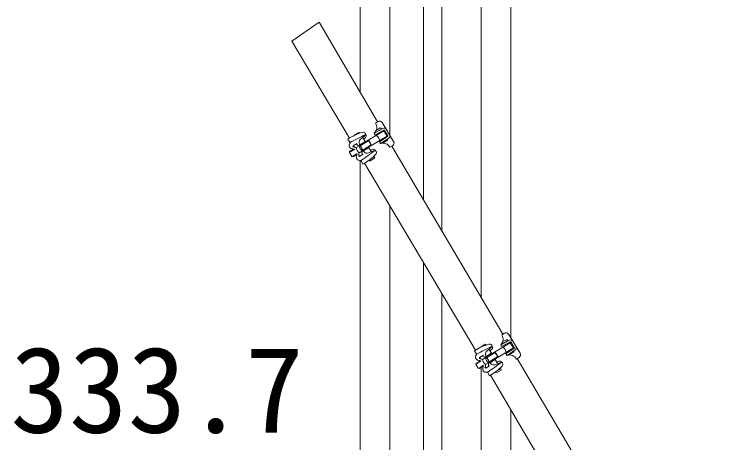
# Model space of a CAD drawing. Units: millimetres, scale not verified. Extents: x -9305 to 9305, y -6415 to 6415.
# Drawn here: x 1904 to 3053, y 71 to 771 of the extents above; entities that cross this region are included whole.
import ezdxf
from ezdxf.enums import TextEntityAlignment as Align

# ---------------------------------------------------------------- set-up
doc = ezdxf.new("R2010")
doc.units = ezdxf.units.MM
doc.header["$LTSCALE"] = 40
doc.layers.add('0-3_CLG-36', color=134, linetype='Continuous', lineweight=18)
doc.layers.add('0-D_寸法', color=134, linetype='Continuous', lineweight=18)
doc.styles.add('ＭＳ ゴシック', font='')
doc.styles.get('ＭＳ ゴシック').set_extended_font_data('MS Gothic')

msp = doc.modelspace()

# ---------------------------------------------------------------- linework, layer by layer
at = {"layer": '0-3_CLG-36'}
for p, q in [((2469.23, 1192.72), (2469.23, 643.02)), ((2517.83, 1193.58), (2517.83, 572.41)), ((2666.53, 308.15), (2666.53, 1192.72)), ((2715.13, 1193.58), (2715.13, 241.97)), ((2572.51, 1064.9), (2572.51, 467.73)), ((2602.51, 1047.4), (2602.51, 416.81)), ((2402.01, 757.12), (2357.65, 726.25)), ((2497.65, 594.78), (2402.01, 757.12)), ((2451.64, 568.12), (2357.65, 726.25)), ((2494.03, 592.6), (2498.32, 595.18)), ((2505.18, 593.47), (2523.72, 562.61)), ((2507.84, 579.91), (2468.62, 556.34)), ((2477.57, 575.72), (2477.74, 575.44)), ((2477.74, 575.44), (2478.44, 574.27)), ((2492.16, 576.31), (2506.29, 583.87)), ((2493.66, 573.49), (2492.16, 576.31)), ((2493.66, 573.49), (2507.8, 581.05)), ((2499.44, 574.86), (2498.66, 576.16)), ((2499.44, 574.86), (2498.66, 576.16)), ((2502.1, 582.08), (2502.31, 581.74)), ((2504.59, 577.95), (2503.96, 579)), ((2504.58, 577.95), (2503.96, 579)), ((2513, 571.33), (2507.84, 579.91)), ((2514.28, 572.1), (2509.13, 580.68)), ((2449.24, 566.57), (2452.64, 560.91)), ((2483.3, 563.99), (2469.26, 555.56)), ((2469.34, 565.96), (2474.36, 570.31)), ((2513, 571.33), (2473.72, 547.73)), ((2473.95, 567.77), (2477.07, 562.58)), ((2474.36, 570.31), (2477.34, 572.9)), ((2474.66, 566.6), (2477.64, 569.19)), ((2482.06, 564.42), (2483.26, 563.96)), ((2513.98, 570.76), (2500.67, 561.82)), ((2515.77, 568.1), (2502.46, 559.17)), ((2505.38, 564.98), (2504.6, 566.29)), ((2505.38, 564.98), (2504.6, 566.28)), ((2510.37, 568.33), (2509.74, 569.38)), ((2510.37, 568.33), (2509.74, 569.37)), ((2512.22, 565.24), (2512.02, 565.58)), ((2457.51, 555.48), (2457.35, 553.4)), ((2457.51, 555.48), (2463.79, 559.28)), ((2467.62, 555.74), (2462.41, 552.62)), ((2468.63, 557.51), (2468.12, 558.36)), ((2477.07, 562.58), (2468.63, 557.51)), ((2487.38, 557.11), (2473.34, 548.67)), ((2483.25, 552.3), (2474.81, 547.22)), ((2486.37, 547.1), (2483.25, 552.3)), ((2487.22, 555.84), (2487.38, 557.11)), ((2502.46, 559.17), (2500.67, 561.82)), ((2507.08, 562.15), (2507.03, 562.24)), ((2522.01, 555.75), (2517.72, 553.18)), ((2702.04, 247.88), (2521, 555.15)), ((2451.68, 544.58), (2455.44, 538.32)), ((2458.99, 550.55), (2451.81, 546.24)), ((2451.81, 546.24), (2451.81, 544.36)), ((2460.18, 550.1), (2453.15, 545.87)), ((2464.14, 541.98), (2456.96, 537.66)), ((2464.3, 543.24), (2457.27, 539.02)), ((2472.8, 547.22), (2467.56, 544.05)), ((2474.09, 542.14), (2467.8, 538.36)), ((2474.81, 547.22), (2475.32, 546.37)), ((2482.6, 543.89), (2492.49, 547.68)), ((2485.67, 548.28), (2489.35, 549.69)), ((2494.92, 546.85), (2494.22, 548.02)), ((2495.08, 546.57), (2494.92, 546.85)), ((2456.96, 537.66), (2455.44, 538.32)), ((2467.8, 538.34), (2465.87, 539.2)), ((2469.23, 531.63), (2469.23, -2822.33)), ((2473.71, 525.85), (2470.3, 531.52)), ((2484.34, 531.07), (2483.7, 532.14)), ((2657.36, 222), (2476.01, 527.12)), ((2517.83, 456.75), (2517.83, -2821.47)), ((2572.51, 364.75), (2572.51, -3168.41)), ((2602.51, 314.28), (2602.51, -3168.41)), ((2700.48, 246.94), (2704.76, 249.51)), ((2711.62, 247.8), (2730.17, 216.94)), ((2714.29, 234.24), (2675.06, 210.67)), ((2684.02, 230.05), (2684.18, 229.77)), ((2698.6, 230.64), (2712.74, 238.2)), ((2700.11, 227.82), (2698.6, 230.64)), ((2700.11, 227.82), (2714.25, 235.38)), ((2705.89, 229.19), (2705.11, 230.49)), ((2705.89, 229.19), (2705.11, 230.49)), ((2708.55, 236.42), (2708.76, 236.07)), ((2711.04, 232.28), (2710.41, 233.32)), ((2711.03, 232.28), (2710.41, 233.32)), ((2719.44, 225.66), (2714.29, 234.24)), ((2720.73, 226.43), (2715.58, 235.01)), ((2655.69, 220.9), (2659.09, 215.24)), ((2689.75, 218.32), (2675.71, 209.89)), ((2675.79, 220.29), (2680.8, 224.64)), ((2719.44, 225.66), (2680.16, 202.06)), ((2680.4, 222.1), (2683.52, 216.91)), ((2680.8, 224.64), (2683.78, 227.23)), ((2681.1, 220.93), (2684.08, 223.52)), ((2684.18, 229.77), (2684.89, 228.6)), ((2688.51, 218.74), (2689.71, 218.3)), ((2720.43, 225.09), (2707.12, 216.16)), ((2722.22, 222.43), (2708.9, 213.5)), ((2711.82, 219.31), (2711.04, 220.62)), ((2716.82, 222.66), (2716.18, 223.71)), ((2718.67, 219.57), (2718.46, 219.92)), ((2663.96, 209.81), (2663.8, 207.72)), ((2663.96, 209.81), (2670.24, 213.61)), ((2674.07, 210.07), (2668.85, 206.96)), ((2675.08, 211.84), (2674.57, 212.69)), ((2683.52, 216.91), (2675.08, 211.84)), ((2693.83, 211.44), (2679.79, 203)), ((2693.66, 210.17), (2693.83, 211.44)), ((2708.9, 213.5), (2707.12, 216.16)), ((2713.53, 216.48), (2713.48, 216.57)), ((2728.46, 210.08), (2724.17, 207.5)), ((2725.44, 208.27), (4707.36, -3137.55)), ((2658.26, 200.57), (2658.12, 198.92)), ((2658.12, 198.92), (2661.88, 192.65)), ((2665.44, 204.88), (2658.26, 200.57)), ((2666.62, 204.42), (2659.6, 200.2)), ((2670.58, 196.31), (2663.41, 192)), ((2670.74, 197.57), (2663.72, 193.35)), ((2679.25, 201.55), (2674, 198.38)), ((2680.54, 196.46), (2674.25, 192.68)), ((2689.7, 206.63), (2681.26, 201.55)), ((2681.26, 201.55), (2681.77, 200.7)), ((2689.05, 198.22), (2698.94, 202.02)), ((2692.82, 201.44), (2689.7, 206.63)), ((2692.12, 202.61), (2695.8, 204.02)), ((2701.36, 201.18), (2700.66, 202.35)), ((2701.53, 200.9), (2701.36, 201.18)), ((2663.41, 192), (2661.88, 192.65)), ((2666.53, 193.87), (2666.53, -2821.47)), ((2674.25, 192.67), (2672.32, 193.53)), ((2680.16, 180.18), (2676.75, 185.85)), ((2690.78, 185.4), (2690.15, 186.47)), ((2681.68, 181.02), (4662.57, -3163.07)), ((2715.13, 124.54), (2715.13, -2822.33))]:
    msp.add_line(p, q, dxfattribs=at)
for points in [[(2463.37, 574.18), (2468.32, 577.15), (2466.94, 577.5), (2460.09, 573.38), (2459.6, 572.5)], [(2487.06, 534.75), (2491.36, 537.34), (2492.4, 537.08), (2492.91, 536.22), (2492.65, 535.2), (2485.37, 530.82), (2484.34, 531.07)], [(2669.82, 228.51), (2674.76, 231.48), (2673.39, 231.83), (2666.54, 227.71), (2666.05, 226.83)], [(2693.51, 189.08), (2697.81, 191.67), (2698.84, 191.41), (2699.36, 190.56), (2699.1, 189.52), (2691.82, 185.15), (2690.78, 185.4)]]:
    msp.add_lwpolyline(points, dxfattribs=at)
for points in [[(2494.34, 579.46), (2494.86, 578.61), (2495.89, 578.35), (2503.18, 582.73), (2503.43, 583.76), (2502.92, 584.62), (2501.89, 584.87), (2494.6, 580.49)], [(2505.5, 560.91), (2505.37, 561.12), (2513.94, 566.27), (2514.07, 566.06), (2513.81, 565.03), (2506.52, 560.65)], [(2700.79, 233.8), (2701.31, 232.94), (2702.34, 232.68), (2709.62, 237.06), (2709.88, 238.09), (2709.36, 238.94), (2708.33, 239.2), (2701.05, 234.82)], [(2711.94, 215.24), (2711.81, 215.45), (2720.38, 220.6), (2720.51, 220.39), (2720.26, 219.36), (2712.97, 214.98)]]:
    msp.add_lwpolyline(points, close=True, dxfattribs=at)
for centre, radius, start, end in [((2483.65, 585.54), 12.56, 312.657, 34.206), ((2500.89, 590.89), 5, 31, 121), ((2494.36, 499.78), 80.6, 105.423, 124.034), ((2474.14, 573.66), 4, 31, 111.589), ((2476.02, 574.41), 2, 310.983, 31), ((2508.27, 580.17), 4.2, 31, 118.138), ((2508.27, 580.17), 1, 31, 118.138), ((2510.82, 584.52), 1, 121, 211), ((2902.08, -272.33), 946.72, 116.612, 118.341), ((2473.28, 561.43), 6, 130.983, 210.722), ((2475.67, 568.8), 2, 130.983, 211), ((2475.02, 572.21), 4, 310.983, 31), ((2460.76, 545.96), 28.24, 20.465, 40.88), ((2461.3, 546.29), 28.24, 22.532, 38.817), ((2490.49, 563.64), 10.25, 1.771, 60.229), ((2513.43, 571.59), 1, 303.862, 31), ((2513.43, 571.59), 4.2, 303.862, 31), ((2520.1, 569.09), 1, 211, 301), ((2456.69, 556.53), 5.57, 137.372, 210.388), ((2457.61, 557.63), 6.94, 214.378, 272.187), ((2452.22, 560.65), 0.5, 317.372, 31), ((2465.29, 562.97), 10.8, 223.889, 254.374), ((2477.18, 555.67), 15.09, 191.649, 230.351), ((2468.54, 562.8), 7.12, 215.652, 262.611), ((2447.24, 537.84), 28.24, 17.412, 44.575), ((2477.91, 556.16), 10.3, 182.363, 240.239), ((2506.62, 547.32), 12.56, 27.794, 109.343), ((2519.44, 560.04), 5, 301, 31), ((2469.74, 537.43), 6.94, 149.813, 207.622), ((2475.55, 541.54), 8.38, 162.538, 202.434), ((2336.76, 740.47), 247.98, 302.584, 309.014), ((2477.69, 544.57), 5.56, 151.537, 213.434), ((2435.91, 597.04), 80.6, 297.966, 316.577), ((2480.45, 549.49), 6, 211.278, 291.017), ((2488.08, 548.14), 2, 211, 291.017), ((2490.78, 545.96), 4, 31, 111.017), ((2493.2, 545.82), 2, 31, 111.017), ((2491.66, 544.51), 4, 310.411, 31), ((2468.34, 537.14), 5.57, 211.612, 284.628), ((2469.88, 531.26), 0.5, 31, 104.628), ((2690.09, 239.88), 12.56, 312.657, 34.206), ((2707.34, 245.22), 5, 31, 121), ((2700.8, 154.11), 80.6, 105.423, 124.034), ((2680.59, 227.99), 4, 31, 111.589), ((2714.72, 234.5), 4.2, 31, 118.138), ((2714.72, 234.5), 1, 31, 118.138), ((2717.27, 238.85), 1, 121, 211), ((3108.52, -618), 946.72, 116.612, 118.341), ((2679.72, 215.76), 6, 130.983, 210.722), ((2682.12, 223.13), 2, 130.983, 211), ((2682.47, 228.74), 2, 310.983, 31), ((2681.46, 226.54), 4, 310.983, 31), ((2667.21, 200.3), 28.24, 20.465, 40.88), ((2667.74, 200.62), 28.24, 22.532, 38.817), ((2696.94, 217.98), 10.25, 1.771, 60.229), ((2719.87, 225.92), 1, 303.862, 31), ((2719.87, 225.92), 4.2, 303.862, 31), ((2726.54, 223.42), 1, 211, 301), ((2663.14, 210.86), 5.57, 137.372, 210.388), ((2664.06, 211.96), 6.94, 214.378, 272.187), ((2658.66, 214.98), 0.5, 317.372, 31), ((2671.73, 217.3), 10.8, 223.889, 254.374), ((2683.63, 210), 15.09, 191.649, 230.351), ((2674.98, 217.14), 7.12, 215.652, 262.611), ((2653.68, 192.17), 28.24, 17.412, 44.575), ((2684.36, 210.49), 10.3, 182.363, 240.239), ((2713.06, 201.65), 12.56, 27.794, 109.343), ((2725.88, 214.37), 5, 301, 31), ((2682, 195.87), 8.38, 162.538, 202.434), ((2543.21, 394.8), 247.98, 302.584, 309.014), ((2684.14, 198.9), 5.56, 151.537, 213.434), ((2642.36, 251.37), 80.6, 297.966, 316.577), ((2686.9, 203.82), 6, 211.278, 291.017), ((2694.53, 202.47), 2, 211, 291.017), ((2697.23, 200.29), 4, 31, 111.017), ((2699.65, 200.15), 2, 31, 111.017), ((2698.1, 198.84), 4, 310.411, 31), ((2676.19, 191.76), 6.94, 149.813, 207.622), ((2674.79, 191.47), 5.57, 211.612, 284.628), ((2676.32, 185.59), 0.5, 31, 104.628)]:
    msp.add_arc(centre, radius, start, end, dxfattribs=at)

# ---------------------------------------------------------------- texts
at = {"layer": '0-D_寸法', "style": 'ＭＳ ゴシック'}
msp.add_text('333.7', height=140.8, dxfattribs=at).set_placement((1898.06, 45.02), align=Align.BOTTOM_LEFT)

doc.saveas('drawing.dxf')
